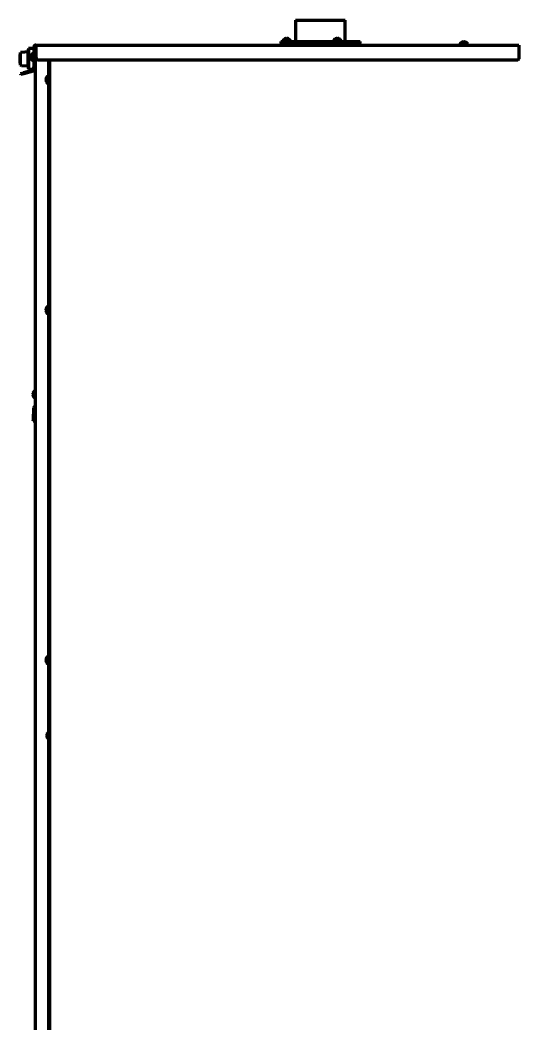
# Model space of a CAD drawing. Header units: inches. Extents: x -2898 to 7248, y 606 to 5598.
# Drawn here: x 4571 to 5074, y 3094 to 4105 of the extents above; entities that cross this region are included whole.
import ezdxf

# ---------------------------------------------------------------- set-up
doc = ezdxf.new("R2010")
doc.units = ezdxf.units.IN

msp = doc.modelspace()

# ---------------------------------------------------------------- linework, layer by layer
at = {"linetype": 'Continuous', "lineweight": 70}
for p, q in [((4848.5, 4105.4), (4898.5, 4105.4)), ((4848.5, 4105.4), (4848.5, 4083.8)), ((4898.5, 4083.8), (4898.5, 4105.4)), ((4584.7, 4078.3), (4584.7, 4058.3)), ((4584.7, 4078.3), (4585.7, 4078.3)), ((4585.7, 4078.3), (4585.7, 4058.3)), ((4586.7, 4080.3), (4586.7, 4078.2)), ((4586.7, 4080.3), (5073.5, 4080.3)), ((4586.7, 4078.2), (4586.7, 4068.3)), ((4873.5, 4081.3), (4832.5, 4081.3)), ((4832.5, 4081.3), (4832.5, 4080.3)), ((4833.5, 4083.8), (4873.5, 4083.8)), ((4833.5, 4083.8), (4833.5, 4082.3)), ((4833.5, 4082.3), (4913.5, 4082.3)), ((4835.5, 4084.4), (4835.5, 4084.2)), ((4837.2, 4086.3), (4837.2, 4086.3)), ((4837.9, 4081.5), (4837.6, 4081.3)), ((4837.8, 4082.3), (4837.9, 4082.3)), ((4837.9, 4082.3), (4837.9, 4081.5)), ((4841.1, 4082.3), (4837.9, 4082.3)), ((4837.9, 4081.5), (4841.1, 4081.5)), ((4841.1, 4081.5), (4841.1, 4082.3)), ((4841.1, 4082.3), (4841.3, 4082.3)), ((4841.5, 4081.3), (4841.1, 4081.5)), ((4841.8, 4086.3), (4841.8, 4086.3)), ((4843.5, 4084.2), (4843.5, 4084.4)), ((4848.5, 4082.3), (4848.5, 4081.3)), ((4873.5, 4083.8), (4913.5, 4083.8)), ((4914.5, 4081.3), (4873.5, 4081.3)), ((4886.5, 4084.4), (4886.5, 4084.2)), ((4888.2, 4086.3), (4888.2, 4086.3)), ((4888.9, 4081.5), (4888.6, 4081.3)), ((4888.8, 4082.3), (4888.9, 4082.3)), ((4888.9, 4082.3), (4888.9, 4081.5)), ((4892.1, 4082.3), (4888.9, 4082.3)), ((4888.9, 4081.5), (4892.1, 4081.5)), ((4892.1, 4081.5), (4892.1, 4082.3)), ((4892.1, 4082.3), (4892.3, 4082.3)), ((4892.5, 4081.3), (4892.1, 4081.5)), ((4892.8, 4086.3), (4892.8, 4086.3)), ((4894.5, 4084.2), (4894.5, 4084.4)), ((4898.5, 4081.3), (4898.5, 4082.3)), ((4913.5, 4082.3), (4913.5, 4083.8)), ((4914.5, 4080.3), (4914.5, 4081.3)), ((5014, 4080.9), (5014, 4080.7)), ((5015.7, 4082.8), (5015.7, 4082.8)), ((5020.3, 4082.8), (5020.3, 4082.8)), ((5022, 4080.7), (5022, 4080.9)), ((5073.5, 4080.3), (5073.5, 4078.2)), ((5073.6, 4079.2), (5073.5, 4079.2)), ((5073.5, 4078.2), (5073.5, 4066.3)), ((4571.8, 4072.8), (4571.3, 4072.8)), ((4571.3, 4072.8), (4572.3, 4072.8)), ((4571.3, 4059.9), (4571.3, 4072.8)), ((4578.6, 4073.4), (4572.3, 4072.9)), ((4572.3, 4072.9), (4572.3, 4072.8)), ((4579.1, 4076.7), (4578.6, 4073.4)), ((4578.6, 4073.4), (4578.6, 4059.3)), ((4584.7, 4076.7), (4579.1, 4076.7)), ((4579.1, 4076.7), (4579.1, 4056)), ((4582.3, 4070.5), (4582.3, 4070.5)), ((4584.3, 4072.2), (4584.1, 4072.2)), ((4584.1, 4072.2), (4584.1, 4072.2)), ((4585.9, 4072.3), (4585.7, 4072.3)), ((4585.9, 4070.3), (4585.7, 4070)), ((4585.9, 4076.6), (4585.9, 2752.4)), ((4572.3, 4059.8), (4571.3, 4059.9)), ((4572.3, 4059.8), (4572.3, 4059.8)), ((4572.3, 4059.8), (4578.6, 4059.3)), ((4578.6, 4059.3), (4579.1, 4056)), ((4582.3, 4065.9), (4582.3, 4065.9)), ((4584.1, 4064.2), (4584.3, 4064.2)), ((4584.1, 4064.2), (4584.1, 4064.2)), ((4584.7, 4055.3), (4584.7, 4058.3)), ((4585.7, 4066.5), (4585.9, 4066.1)), ((4585.7, 4060.3), (4585.9, 4060.3)), ((4585.7, 4058.3), (4585.7, 4055.3)), ((4589.7, 4065.3), (5072.5, 4065.3)), ((4599.9, 2754.4), (4599.9, 4065.3)), ((4600.7, 2413.8), (4600.7, 4065.3)), ((4571.3, 4051.5), (4574.2, 4052.2)), ((4571.3, 4051.5), (4571.5, 4050.5)), ((4574.4, 4051.3), (4571.5, 4050.5)), ((4584, 4054.9), (4574.2, 4052.2)), ((4584.3, 4053.9), (4574.4, 4051.3)), ((4579.1, 4056), (4584.7, 4056)), ((4584.7, 4055.3), (4585.7, 4055.3)), ((4597.5, 4047.5), (4597.5, 4047.5)), ((4599.5, 4049.2), (4599.3, 4049.2)), ((4597.5, 4042.9), (4597.5, 4042.9)), ((4599.3, 4041.2), (4599.5, 4041.2)), ((4597.5, 3815.3), (4597.5, 3815.3)), ((4599.5, 3817), (4599.3, 3817)), ((4597.5, 3810.7), (4597.5, 3810.7)), ((4599.3, 3809), (4599.5, 3809)), ((4584.3, 3730.5), (4584.3, 3730.5)), ((4584.3, 3725.9), (4584.3, 3725.9)), ((4584.2, 3702.2), (4584.6, 3714.5)), ((4585.2, 3702.1), (4585.6, 3714.5)), ((4584.1, 3701.2), (4584.2, 3702.2)), ((4585.1, 3701.1), (4584.1, 3701.2)), ((4585.2, 3702.1), (4585.1, 3701.1)), ((4597.5, 3462.6), (4597.5, 3462.6)), ((4599.5, 3464.3), (4599.3, 3464.3)), ((4597.5, 3458), (4597.5, 3458)), ((4599.3, 3456.3), (4599.5, 3456.3)), ((4598.3, 3386.5), (4598.3, 3386.5)), ((4598.3, 3381.9), (4598.3, 3381.9))]:
    msp.add_line(p, q, dxfattribs=at)
for centre, radius, start, end in [((4835.9, 4084.4), 0.4, 149.6988, 180), ((4835.9, 4084.2), 0.4, 180, 270), ((4839.7, 4082.2), 4.8, 121.5837, 149.6988), ((4839.5, 4082.5), 3.78, 90.0035, 97.6041), ((4839.5, 4082.5), 3.78, 82.3959, 89.9965), ((4839.3, 4082.2), 4.8, 30.3012, 58.4186), ((4843.1, 4084.2), 0.4, 270, 0), ((4843.1, 4084.4), 0.4, 0, 30.3012), ((4886.9, 4084.4), 0.4, 149.6988, 180), ((4886.9, 4084.2), 0.4, 180, 270), ((4890.7, 4082.2), 4.8, 121.5837, 149.6988), ((4890.5, 4082.5), 3.78, 90.0035, 97.6041), ((4890.5, 4082.5), 3.78, 82.3959, 89.9965), ((4890.3, 4082.2), 4.8, 30.3012, 58.4186), ((4894.1, 4084.2), 0.4, 270, 0), ((4894.1, 4084.4), 0.4, 0, 30.3012), ((5014.4, 4080.9), 0.4, 149.6988, 180), ((5014.4, 4080.7), 0.4, 180, 270), ((5018.2, 4078.7), 4.8, 121.5837, 149.6988), ((5018, 4079), 3.78, 90.0035, 97.6041), ((5018, 4079), 3.78, 82.3959, 89.9965), ((5017.8, 4078.7), 4.8, 30.3012, 58.4186), ((5021.6, 4080.7), 0.4, 270, 0), ((5021.6, 4080.9), 0.4, 0, 30.3012), ((4586.4, 4068), 4.8, 120.3012, 148.4186), ((4586, 4068.2), 3.78, 172.3959, 179.9965), ((4586, 4068.2), 3.78, 180.0035, 187.6041), ((4584.1, 4071.8), 0.4, 90, 120.3012), ((4584.1, 4071.8), 0.4, 90, 120.3012), ((4584.3, 4071.8), 0.4, 0, 90), ((4588.4, 4068), 4.8, 120.3012, 123.0826), ((4586.4, 4068.4), 4.8, 211.5837, 239.6988), ((4584.1, 4064.6), 0.4, 239.6988, 270), ((4584.1, 4064.6), 0.4, 239.6988, 270), ((4584.3, 4064.6), 0.4, 270, 0), ((4588.4, 4068.4), 4.8, 236.9176, 239.6988), ((4583.7, 4055.8), 1, 285, 0), ((4583.7, 4055.8), 2, 285, 345.5426), ((4601.6, 4045), 4.8, 120.3012, 148.4186), ((4599.3, 4048.8), 0.4, 90, 120.3012), ((4599.5, 4048.8), 0.4, 0, 90), ((4601.2, 4045.2), 3.78, 172.3959, 179.9965), ((4601.2, 4045.2), 3.78, 180.0035, 187.6041), ((4601.6, 4045.4), 4.8, 211.5837, 239.6988), ((4599.3, 4041.6), 0.4, 239.6988, 270), ((4599.5, 4041.6), 0.4, 270, 0), ((4601.6, 3812.8), 4.8, 120.3012, 148.4186), ((4599.3, 3816.6), 0.4, 90, 120.3012), ((4599.5, 3816.6), 0.4, 0, 90), ((4601.2, 3813), 3.78, 172.3959, 179.9965), ((4601.2, 3813), 3.78, 180.0035, 187.6041), ((4601.6, 3813.2), 4.8, 211.5837, 239.6988), ((4599.3, 3809.4), 0.4, 239.6988, 270), ((4599.5, 3809.4), 0.4, 270, 0), ((4588.4, 3728), 4.8, 120.3012, 148.4186), ((4588, 3728.2), 3.78, 172.3959, 179.9965), ((4588, 3728.2), 3.78, 180.0035, 187.6041), ((4588.4, 3728.4), 4.8, 211.5837, 239.6988), ((4586.6, 3714.5), 2, 109.3527, 178), ((4586.6, 3714.5), 1, 131.5096, 178), ((4601.6, 3460.1), 4.8, 120.3012, 148.4186), ((4601.2, 3460.3), 3.78, 172.3959, 179.9965), ((4599.3, 3463.9), 0.4, 90, 120.3012), ((4599.5, 3463.9), 0.4, 0, 90), ((4601.2, 3460.3), 3.78, 180.0035, 187.6041), ((4601.6, 3460.5), 4.8, 211.5837, 239.6988), ((4599.3, 3456.7), 0.4, 239.6988, 270), ((4599.5, 3456.7), 0.4, 270, 0), ((4602.4, 3384), 4.8, 120.3012, 148.4186), ((4602, 3384.2), 3.78, 172.3959, 179.9965), ((4602, 3384.2), 3.78, 180.0035, 187.6041), ((4602.4, 3384.4), 4.8, 211.5837, 239.6988)]:
    msp.add_arc(centre, radius, start, end, dxfattribs=at)
for centre, major_axis, start_param, end_param in [((4589.7, 4068.3), (3, 0), 3.141593, 4.712389), ((5072.5, 4066.3), (1, 0), 4.712389, 6.283185)]:
    msp.add_ellipse(centre, major_axis=major_axis, ratio=0.99863, start_param=start_param, end_param=end_param, dxfattribs=at)
for points in [[(4586.7, 4080.3), (4586.7, 4080.3), (4586.5, 4080.3), (4586.3, 4080.3), (4586.1, 4080.2), (4585.9, 4080.2), (4585.7, 4080.1), (4585.6, 4080), (4585.4, 4079.8), (4585.3, 4079.7), (4585.1, 4079.5), (4585, 4079.3), (4584.9, 4079.2), (4584.8, 4079), (4584.8, 4078.8), (4584.8, 4078.6), (4584.7, 4078.4), (4584.7, 4078.3)], [(4586.7, 4079.3), (4586.7, 4079.3), (4586.6, 4079.3), (4586.5, 4079.3), (4586.4, 4079.3), (4586.3, 4079.3), (4586.2, 4079.2), (4586.2, 4079.2), (4586.1, 4079.1), (4586, 4079), (4585.9, 4078.9), (4585.9, 4078.8), (4585.8, 4078.8), (4585.8, 4078.7), (4585.8, 4078.6), (4585.7, 4078.4), (4585.7, 4078.4), (4585.7, 4078.3)], [(4838.5, 4086.8), (4838.5, 4086.8), (4838.4, 4086.8), (4838.2, 4086.7), (4838.1, 4086.7), (4837.9, 4086.6), (4837.8, 4086.6), (4837.6, 4086.5), (4837.4, 4086.4), (4837.3, 4086.3), (4837.2, 4086.3)], [(4839, 4086.8), (4839, 4086.8), (4839, 4086.8), (4838.9, 4086.9), (4838.8, 4086.9), (4838.8, 4086.9), (4838.7, 4086.9), (4838.6, 4086.8), (4838.6, 4086.8), (4838.5, 4086.8)], [(4840.5, 4086.8), (4840.5, 4086.8), (4840.5, 4086.8), (4840.4, 4086.9), (4840.3, 4086.9), (4840.3, 4086.9), (4840.2, 4086.9), (4840.1, 4086.8), (4840.1, 4086.8), (4840, 4086.8)], [(4840, 4086.8), (4840, 4086.8), (4840, 4086.8), (4840, 4086.7), (4840, 4086.7), (4840, 4086.6), (4840, 4086.6), (4840, 4086.5), (4840, 4086.4), (4840, 4086.3), (4840, 4086.3)], [(4889.5, 4086.8), (4889.5, 4086.8), (4889.4, 4086.8), (4889.2, 4086.7), (4889.1, 4086.7), (4888.9, 4086.6), (4888.8, 4086.6), (4888.6, 4086.5), (4888.4, 4086.4), (4888.3, 4086.3), (4888.2, 4086.3)], [(4890, 4086.8), (4890, 4086.8), (4890, 4086.8), (4889.9, 4086.9), (4889.8, 4086.9), (4889.8, 4086.9), (4889.7, 4086.9), (4889.6, 4086.8), (4889.6, 4086.8), (4889.5, 4086.8)], [(4891.5, 4086.8), (4891.5, 4086.8), (4891.5, 4086.8), (4891.4, 4086.9), (4891.3, 4086.9), (4891.3, 4086.9), (4891.2, 4086.9), (4891.1, 4086.8), (4891.1, 4086.8), (4891, 4086.8)], [(4891, 4086.8), (4891, 4086.8), (4891, 4086.8), (4891, 4086.7), (4891, 4086.7), (4891, 4086.6), (4891, 4086.6), (4891, 4086.5), (4891, 4086.4), (4891, 4086.3), (4891, 4086.3)], [(5017, 4083.3), (5017, 4083.3), (5016.9, 4083.3), (5016.7, 4083.2), (5016.6, 4083.2), (5016.4, 4083.1), (5016.3, 4083.1), (5016.1, 4083), (5015.9, 4082.9), (5015.8, 4082.8), (5015.7, 4082.8)], [(5017.5, 4083.3), (5017.5, 4083.3), (5017.5, 4083.3), (5017.4, 4083.4), (5017.3, 4083.4), (5017.3, 4083.4), (5017.2, 4083.4), (5017.1, 4083.3), (5017.1, 4083.3), (5017, 4083.3)], [(5019, 4083.3), (5019, 4083.3), (5019, 4083.3), (5018.9, 4083.4), (5018.8, 4083.4), (5018.8, 4083.4), (5018.7, 4083.4), (5018.6, 4083.3), (5018.6, 4083.3), (5018.5, 4083.3)], [(5018.5, 4083.3), (5018.5, 4083.3), (5018.5, 4083.3), (5018.5, 4083.2), (5018.5, 4083.2), (5018.5, 4083.1), (5018.5, 4083.1), (5018.5, 4083), (5018.5, 4082.9), (5018.5, 4082.8), (5018.5, 4082.8)], [(4571.3, 4059.9), (4571.2, 4060.2), (4571.2, 4060.7), (4571.1, 4061.4), (4571, 4062.1), (4571, 4062.7), (4570.9, 4063.2), (4570.9, 4063.7), (4570.9, 4064.2), (4570.8, 4064.6), (4570.8, 4065), (4570.8, 4065.3), (4570.8, 4065.6), (4570.8, 4065.9), (4570.8, 4066.1), (4570.8, 4066.3), (4570.8, 4066.6), (4570.8, 4066.8), (4570.8, 4067.1), (4570.8, 4067.4), (4570.8, 4067.7), (4570.8, 4068.1), (4570.9, 4068.5), (4570.9, 4069), (4570.9, 4069.5), (4571, 4070), (4571, 4070.6), (4571.1, 4071.3), (4571.2, 4072), (4571.2, 4072.5), (4571.3, 4072.8)], [(4581.7, 4069.2), (4581.7, 4069.2), (4581.7, 4069.2), (4581.7, 4069.1), (4581.7, 4069), (4581.7, 4069), (4581.7, 4068.9), (4581.7, 4068.8), (4581.7, 4068.8), (4581.7, 4068.7)], [(4581.7, 4068.7), (4581.8, 4068.7), (4581.8, 4068.7), (4581.8, 4068.7), (4581.9, 4068.7), (4582, 4068.7), (4582, 4068.7), (4582.1, 4068.7), (4582.2, 4068.7), (4582.3, 4068.7), (4582.3, 4068.7)], [(4581.7, 4067.7), (4581.7, 4067.7), (4581.7, 4067.7), (4581.7, 4067.6), (4581.7, 4067.5), (4581.7, 4067.5), (4581.7, 4067.4), (4581.7, 4067.3), (4581.7, 4067.3), (4581.7, 4067.2)], [(4581.7, 4067.2), (4581.8, 4067.2), (4581.8, 4067.1), (4581.8, 4066.9), (4581.9, 4066.8), (4582, 4066.6), (4582, 4066.5), (4582.1, 4066.3), (4582.2, 4066.1), (4582.3, 4066), (4582.3, 4065.9)], [(4596.9, 4046.2), (4596.9, 4046.2), (4596.9, 4046.2), (4596.9, 4046.1), (4596.9, 4046), (4596.9, 4046), (4596.9, 4045.9), (4596.9, 4045.8), (4596.9, 4045.8), (4596.9, 4045.7)], [(4596.9, 4045.7), (4597, 4045.7), (4597, 4045.7), (4597, 4045.7), (4597.1, 4045.7), (4597.2, 4045.7), (4597.2, 4045.7), (4597.3, 4045.7), (4597.4, 4045.7), (4597.5, 4045.7), (4597.5, 4045.7)], [(4596.9, 4044.7), (4596.9, 4044.7), (4596.9, 4044.7), (4596.9, 4044.6), (4596.9, 4044.5), (4596.9, 4044.5), (4596.9, 4044.4), (4596.9, 4044.3), (4596.9, 4044.3), (4596.9, 4044.2)], [(4596.9, 4044.2), (4597, 4044.2), (4597, 4044.1), (4597, 4043.9), (4597.1, 4043.8), (4597.2, 4043.6), (4597.2, 4043.5), (4597.3, 4043.3), (4597.4, 4043.1), (4597.5, 4043), (4597.5, 4042.9)], [(4596.9, 3814), (4596.9, 3814), (4596.9, 3814), (4596.9, 3813.9), (4596.9, 3813.8), (4596.9, 3813.8), (4596.9, 3813.7), (4596.9, 3813.6), (4596.9, 3813.6), (4596.9, 3813.5)], [(4596.9, 3813.5), (4597, 3813.5), (4597, 3813.5), (4597, 3813.5), (4597.1, 3813.5), (4597.2, 3813.5), (4597.2, 3813.5), (4597.3, 3813.5), (4597.4, 3813.5), (4597.5, 3813.5), (4597.5, 3813.5)], [(4596.9, 3812.5), (4596.9, 3812.5), (4596.9, 3812.5), (4596.9, 3812.4), (4596.9, 3812.3), (4596.9, 3812.3), (4596.9, 3812.2), (4596.9, 3812.1), (4596.9, 3812.1), (4596.9, 3812)], [(4596.9, 3812), (4597, 3812), (4597, 3811.9), (4597, 3811.7), (4597.1, 3811.6), (4597.2, 3811.4), (4597.2, 3811.3), (4597.3, 3811.1), (4597.4, 3810.9), (4597.5, 3810.8), (4597.5, 3810.7)], [(4583.7, 3729.2), (4583.7, 3729.2), (4583.7, 3729.2), (4583.7, 3729.1), (4583.7, 3729), (4583.7, 3729), (4583.7, 3728.9), (4583.7, 3728.8), (4583.7, 3728.8), (4583.7, 3728.7)], [(4583.7, 3728.7), (4583.8, 3728.7), (4583.8, 3728.7), (4583.8, 3728.7), (4583.9, 3728.7), (4584, 3728.7), (4584, 3728.7), (4584.1, 3728.7), (4584.2, 3728.7), (4584.3, 3728.7), (4584.3, 3728.7)], [(4583.7, 3727.7), (4583.7, 3727.7), (4583.7, 3727.7), (4583.7, 3727.6), (4583.7, 3727.5), (4583.7, 3727.5), (4583.7, 3727.4), (4583.7, 3727.3), (4583.7, 3727.3), (4583.7, 3727.2)], [(4583.7, 3727.2), (4583.8, 3727.2), (4583.8, 3727.1), (4583.8, 3726.9), (4583.9, 3726.8), (4584, 3726.6), (4584, 3726.5), (4584.1, 3726.3), (4584.2, 3726.1), (4584.3, 3726), (4584.3, 3725.9)], [(4596.9, 3461.3), (4596.9, 3461.3), (4596.9, 3461.3), (4596.9, 3461.2), (4596.9, 3461.1), (4596.9, 3461.1), (4596.9, 3461), (4596.9, 3460.9), (4596.9, 3460.9), (4596.9, 3460.8)], [(4596.9, 3460.8), (4597, 3460.8), (4597, 3460.8), (4597, 3460.8), (4597.1, 3460.8), (4597.2, 3460.8), (4597.2, 3460.8), (4597.3, 3460.8), (4597.4, 3460.8), (4597.5, 3460.8), (4597.5, 3460.8)], [(4596.9, 3459.8), (4596.9, 3459.8), (4596.9, 3459.8), (4596.9, 3459.7), (4596.9, 3459.6), (4596.9, 3459.6), (4596.9, 3459.5), (4596.9, 3459.4), (4596.9, 3459.4), (4596.9, 3459.3)], [(4596.9, 3459.3), (4597, 3459.3), (4597, 3459.2), (4597, 3459), (4597.1, 3458.9), (4597.2, 3458.7), (4597.2, 3458.6), (4597.3, 3458.4), (4597.4, 3458.2), (4597.5, 3458.1), (4597.5, 3458)], [(4597.7, 3385.2), (4597.7, 3385.2), (4597.7, 3385.2), (4597.7, 3385.1), (4597.7, 3385), (4597.7, 3385), (4597.7, 3384.9), (4597.7, 3384.8), (4597.7, 3384.8), (4597.7, 3384.7)], [(4597.7, 3384.7), (4597.8, 3384.7), (4597.8, 3384.7), (4597.8, 3384.7), (4597.9, 3384.7), (4598, 3384.7), (4598, 3384.7), (4598.1, 3384.7), (4598.2, 3384.7), (4598.3, 3384.7), (4598.3, 3384.7)], [(4597.7, 3383.7), (4597.7, 3383.7), (4597.7, 3383.7), (4597.7, 3383.6), (4597.7, 3383.5), (4597.7, 3383.5), (4597.7, 3383.4), (4597.7, 3383.3), (4597.7, 3383.3), (4597.7, 3383.2)], [(4597.7, 3383.2), (4597.8, 3383.2), (4597.8, 3383.1), (4597.8, 3382.9), (4597.9, 3382.8), (4598, 3382.6), (4598, 3382.5), (4598.1, 3382.3), (4598.2, 3382.1), (4598.3, 3382), (4598.3, 3381.9)]]:
    msp.add_open_spline(points, degree=3, dxfattribs=at)
for points, knots in [([(4587, 4078.3), (4586.9, 4078.2), (4586.6, 4078.1), (4586.1, 4077.6), (4585.9, 4077), (4585.9, 4076.6)], [0, 0, 0, 0, 0.061301, 0.530651, 1, 1, 1, 1]), ([(4585.9, 4076.6), (4585.9, 4076.8), (4586.1, 4077.2), (4586.7, 4077.7), (4587, 4078), (4587.2, 4078.1)], [0, 0, 0, 0, 0.4222, 0.8444, 1, 1, 1, 1]), ([(4839, 4086.3), (4839, 4086.4), (4839, 4086.5), (4839, 4086.7), (4839, 4086.7), (4839, 4086.8), (4839, 4086.8), (4839, 4086.8)], [0, 0, 0, 0, 0.5, 0.5, 0.75, 0.75, 1, 1, 1, 1]), ([(4841.8, 4086.3), (4841.6, 4086.4), (4841.4, 4086.5), (4841.1, 4086.7), (4841, 4086.7), (4840.8, 4086.8), (4840.7, 4086.8), (4840.5, 4086.8)], [0, 0, 0, 0, 0.5, 0.5, 0.75, 0.75, 1, 1, 1, 1]), ([(4890, 4086.3), (4890, 4086.4), (4890, 4086.5), (4890, 4086.7), (4890, 4086.7), (4890, 4086.8), (4890, 4086.8), (4890, 4086.8)], [0, 0, 0, 0, 0.5, 0.5, 0.75, 0.75, 1, 1, 1, 1]), ([(4892.8, 4086.3), (4892.6, 4086.4), (4892.4, 4086.5), (4892.1, 4086.7), (4892, 4086.7), (4891.8, 4086.8), (4891.7, 4086.8), (4891.5, 4086.8)], [0, 0, 0, 0, 0.5, 0.5, 0.75, 0.75, 1, 1, 1, 1]), ([(5017.5, 4082.8), (5017.5, 4082.9), (5017.5, 4083), (5017.5, 4083.2), (5017.5, 4083.2), (5017.5, 4083.3), (5017.5, 4083.3), (5017.5, 4083.3)], [0, 0, 0, 0, 0.5, 0.5, 0.75, 0.75, 1, 1, 1, 1]), ([(5020.3, 4082.8), (5020.1, 4082.9), (5019.9, 4083), (5019.6, 4083.2), (5019.5, 4083.2), (5019.3, 4083.3), (5019.2, 4083.3), (5019, 4083.3)], [0, 0, 0, 0, 0.5, 0.5, 0.75, 0.75, 1, 1, 1, 1]), ([(4582.3, 4070.5), (4582.2, 4070.3), (4582.1, 4070.1), (4581.9, 4069.8), (4581.9, 4069.7), (4581.8, 4069.5), (4581.8, 4069.4), (4581.7, 4069.2)], [0, 0, 0, 0, 0.5, 0.5, 0.75, 0.75, 1, 1, 1, 1]), ([(4582.3, 4067.7), (4582.2, 4067.7), (4582.1, 4067.7), (4581.9, 4067.7), (4581.9, 4067.7), (4581.8, 4067.7), (4581.8, 4067.7), (4581.7, 4067.7)], [0, 0, 0, 0, 0.5, 0.5, 0.75, 0.75, 1, 1, 1, 1]), ([(4597.5, 4047.5), (4597.4, 4047.3), (4597.3, 4047.1), (4597.1, 4046.8), (4597.1, 4046.7), (4597, 4046.5), (4597, 4046.4), (4596.9, 4046.2)], [0, 0, 0, 0, 0.5, 0.5, 0.75, 0.75, 1, 1, 1, 1]), ([(4597.5, 4044.7), (4597.4, 4044.7), (4597.3, 4044.7), (4597.1, 4044.7), (4597.1, 4044.7), (4597, 4044.7), (4597, 4044.7), (4596.9, 4044.7)], [0, 0, 0, 0, 0.5, 0.5, 0.75, 0.75, 1, 1, 1, 1]), ([(4597.5, 3815.3), (4597.4, 3815.1), (4597.3, 3814.9), (4597.1, 3814.6), (4597.1, 3814.5), (4597, 3814.3), (4597, 3814.2), (4596.9, 3814)], [0, 0, 0, 0, 0.5, 0.5, 0.75, 0.75, 1, 1, 1, 1]), ([(4597.5, 3812.5), (4597.4, 3812.5), (4597.3, 3812.5), (4597.1, 3812.5), (4597.1, 3812.5), (4597, 3812.5), (4597, 3812.5), (4596.9, 3812.5)], [0, 0, 0, 0, 0.5, 0.5, 0.75, 0.75, 1, 1, 1, 1]), ([(4584.3, 3730.5), (4584.2, 3730.3), (4584.1, 3730.1), (4583.9, 3729.8), (4583.9, 3729.7), (4583.8, 3729.5), (4583.8, 3729.4), (4583.7, 3729.2)], [0, 0, 0, 0, 0.5, 0.5, 0.75, 0.75, 1, 1, 1, 1]), ([(4584.3, 3727.7), (4584.2, 3727.7), (4584.1, 3727.7), (4583.9, 3727.7), (4583.9, 3727.7), (4583.8, 3727.7), (4583.8, 3727.7), (4583.7, 3727.7)], [0, 0, 0, 0, 0.5, 0.5, 0.75, 0.75, 1, 1, 1, 1]), ([(4597.5, 3462.6), (4597.4, 3462.4), (4597.3, 3462.2), (4597.1, 3461.9), (4597.1, 3461.8), (4597, 3461.6), (4597, 3461.5), (4596.9, 3461.3)], [0, 0, 0, 0, 0.5, 0.5, 0.75, 0.75, 1, 1, 1, 1]), ([(4597.5, 3459.8), (4597.4, 3459.8), (4597.3, 3459.8), (4597.1, 3459.8), (4597.1, 3459.8), (4597, 3459.8), (4597, 3459.8), (4596.9, 3459.8)], [0, 0, 0, 0, 0.5, 0.5, 0.75, 0.75, 1, 1, 1, 1]), ([(4598.3, 3386.5), (4598.2, 3386.3), (4598.1, 3386.1), (4597.9, 3385.8), (4597.9, 3385.7), (4597.8, 3385.5), (4597.8, 3385.4), (4597.7, 3385.2)], [0, 0, 0, 0, 0.5, 0.5, 0.75, 0.75, 1, 1, 1, 1]), ([(4598.3, 3383.7), (4598.2, 3383.7), (4598.1, 3383.7), (4597.9, 3383.7), (4597.9, 3383.7), (4597.8, 3383.7), (4597.8, 3383.7), (4597.7, 3383.7)], [0, 0, 0, 0, 0.5, 0.5, 0.75, 0.75, 1, 1, 1, 1])]:
    msp.add_open_spline(points, degree=3, knots=knots, dxfattribs=at)

doc.saveas('drawing.dxf')
